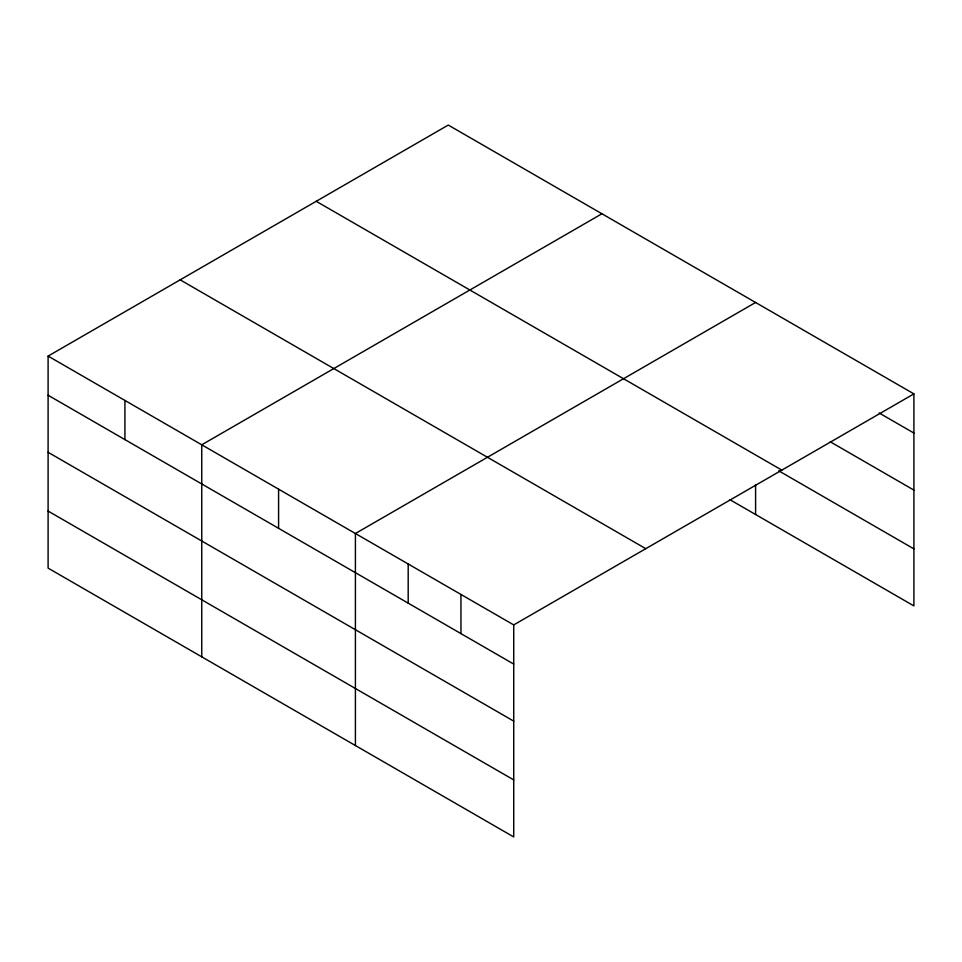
<?xml version="1.0" encoding="UTF-8"?>
<svg xmlns="http://www.w3.org/2000/svg" width="962" height="962" viewBox="0 0 962 962"><rect width="100%" height="100%" fill="white"/><g stroke="black" fill="none" stroke-linecap="round" stroke-linejoin="round"><path stroke-width="1.44" d="M513.732 721.127L513.732 624.915L48.1 356.096L48.1 568.121L513.732 836.94L513.732 721.127L48.1 452.296M48.1 356.096L448.268 125.06L913.9 393.879L913.9 605.904L729.978 499.723M601.935 213.768L201.755 444.805L201.755 656.83M755.591 302.477L355.411 533.513L355.411 745.55M513.732 624.915L913.9 393.879M879.148 412.987L913.9 433.044M830.242 441.786L913.9 490.091M316.221 201.298L781.841 470.129M778.751 470.839L913.9 548.869M180.159 279.846L645.779 548.677M48.1 395.25L513.732 664.081M48.1 511.075L513.732 779.905M755.591 484.487L755.591 514.502M460.954 594.456L460.954 633.621M408.189 563.985L408.189 603.15M278.583 489.165L278.583 528.33M124.928 400.445L124.928 439.61"/></g></svg>
